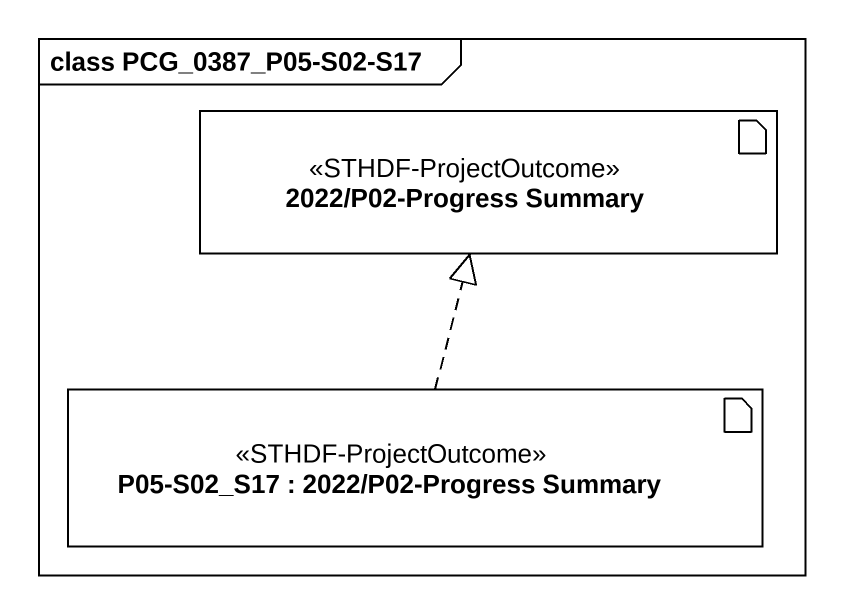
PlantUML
@startuml
mainframe class PCG_0387_P05-S02-S17
artifact "2022/P02-Progress Summary" as a2022_P02_Progress_Summary <<STHDF-ProjectOutcome>>
artifact "P05-S02_S17 : 2022/P02-Progress Summary" as P05_S02_S17 <<STHDF-ProjectOutcome>>
P05_S02_S17 .up.|> a2022_P02_Progress_Summary
@enduml
